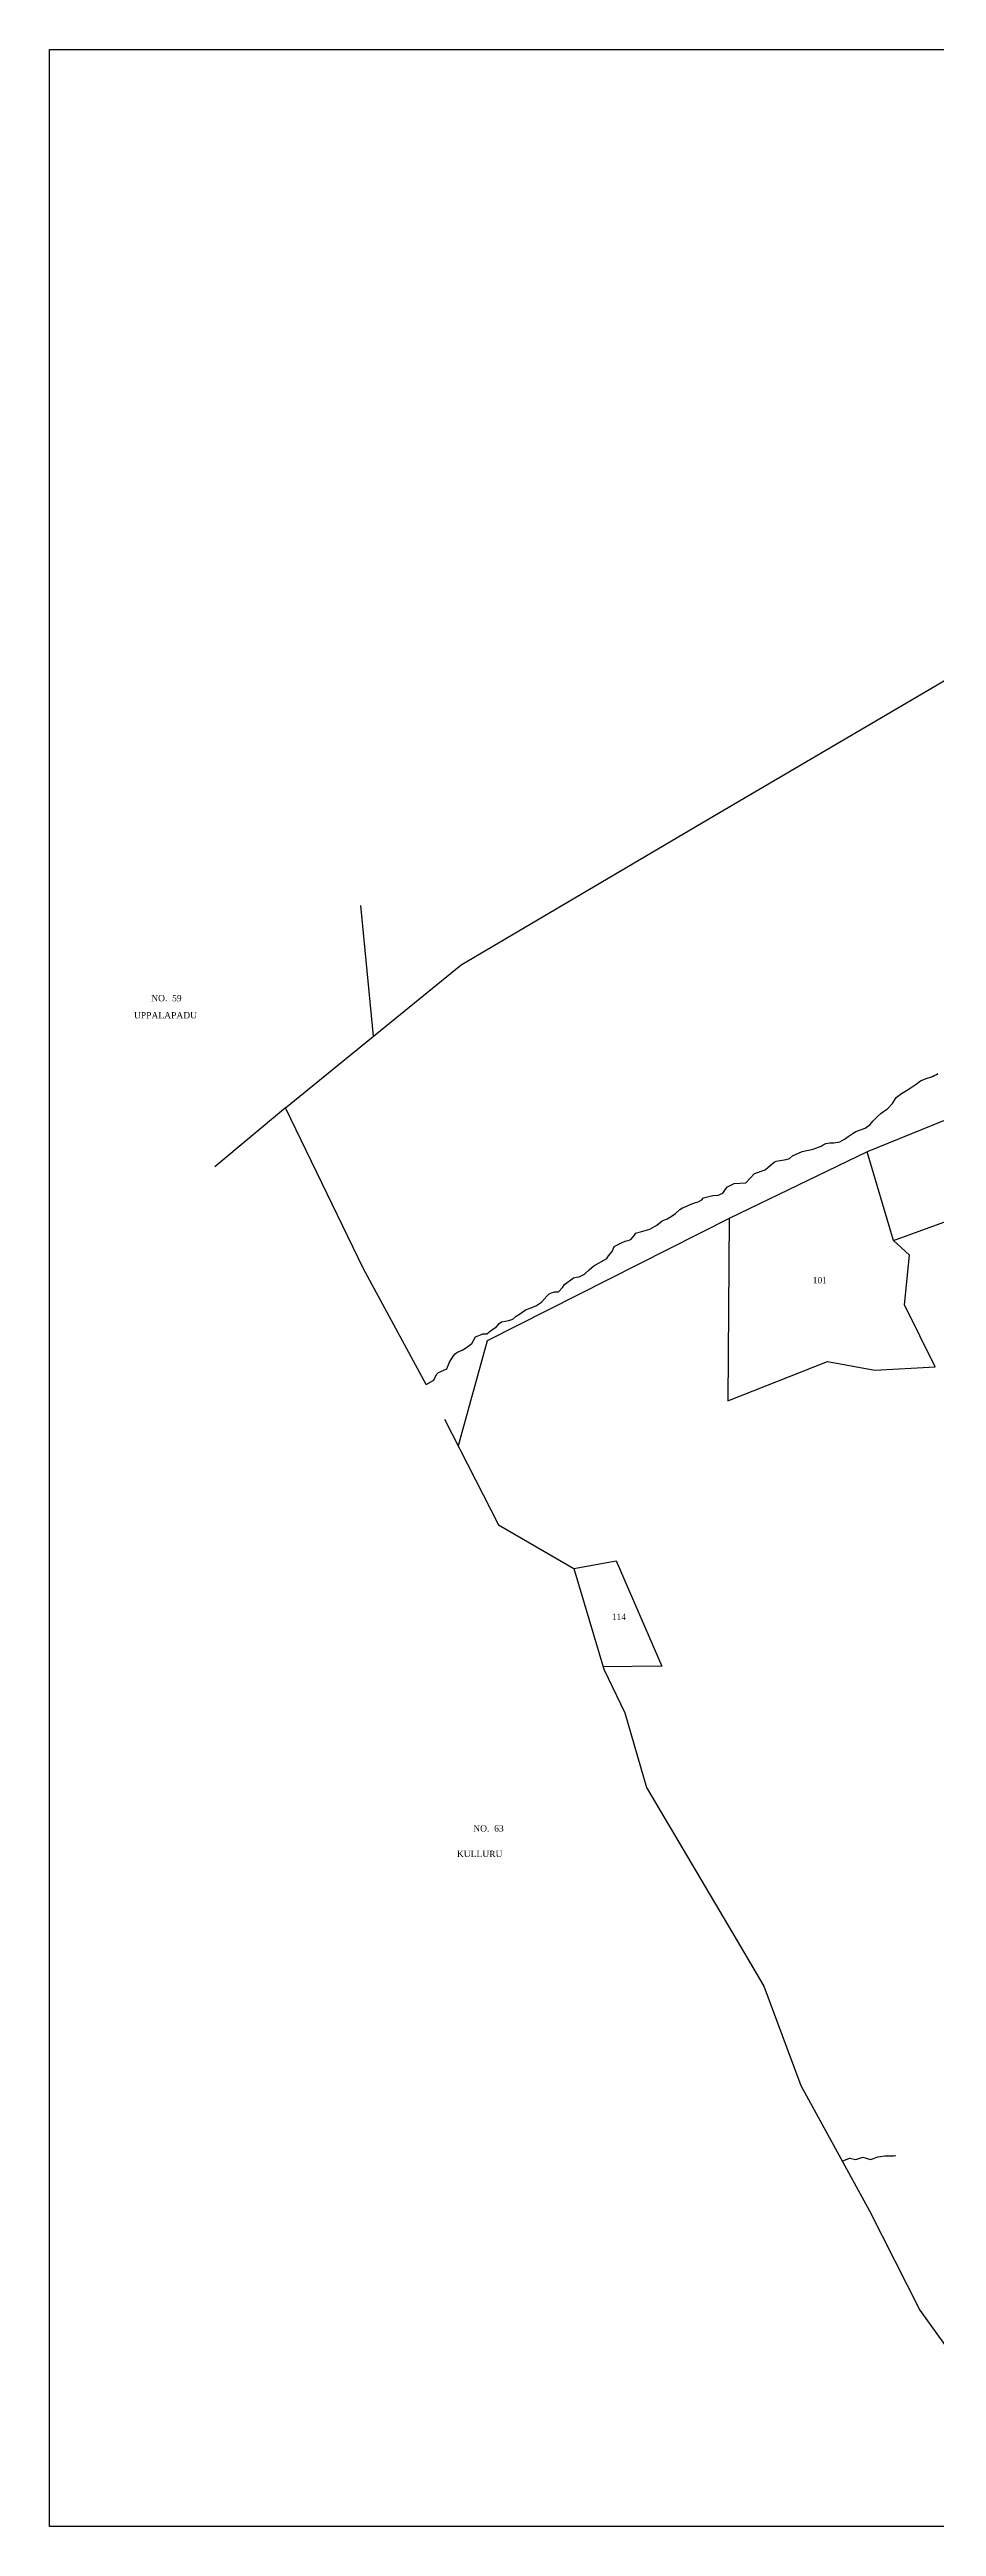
# Model space of a CAD drawing. Header units: millimetres. Extents: x 203 to 1194, y 9 to 989.
# Drawn here: x 203 to 555, y 9 to 989 of the extents above; entities that cross this region are included whole.
import ezdxf

# ---------------------------------------------------------------- set-up
doc = ezdxf.new("R2010")
doc.units = ezdxf.units.MM
doc.header["$MEASUREMENT"] = 0
doc.linetypes.add('BORDER', pattern=[1.75, 0.5, -0.25, 0.5, -0.25, 0, -0.25])
for name, color, linetype in [('NALA', 4, 'Continuous'), ('SURVEY_BND', 7, 'Continuous'), ('SURVEY_NO', 7, 'Continuous'), ('TEXT', 7, 'Continuous'), ('WATER_BODY', 4, 'Continuous')]:
    doc.layers.add(name, color=color, linetype=linetype)
doc.layers.add('VILL_BOUNDARY', color=6, linetype='BORDER', lineweight=30)
doc.styles.get("Standard").update_dxf_attribs({"font": 'TIMES.TTF', "height": 2})

msp = doc.modelspace()

# ---------------------------------------------------------------- linework, layer by layer
at = {"linetype": 'ByBlock', "lineweight": 30}
msp.add_lwpolyline([(1193.88, 8.59), (203.14, 8.59), (203.14, 989.47), (1193.88, 989.47)], close=True, dxfattribs=at)
at = {"layer": 'NALA', "linetype": 'ByBlock'}
for points in [[(352.4, 460.88), (355.37, 462.57), (356.42, 464.82), (357.27, 465.57), (360.52, 467.07), (361.62, 469.66), (363.17, 472.16), (363.92, 473.06), (364.82, 473.61), (366.62, 474.45), (368.32, 475.5), (370.41, 477.1), (371.92, 479.76), (373.92, 480.46), (374.82, 480.91), (376.32, 480.91), (378.31, 482.51), (380.21, 483.66), (381.21, 485), (382.16, 485.7), (385.16, 486.2), (386.71, 486.75), (388.01, 487.85), (389.77, 488.93), (391.67, 490.38), (393.97, 491.12), (396.07, 492.12), (397.97, 493.37), (399.12, 494.62), (400.27, 495.97), (401.02, 496.67), (401.97, 497.16), (403.17, 497.56), (404.02, 497.56), (404.82, 497.56), (406.46, 499.41), (407.16, 500.41), (410.73, 503.02), (411.87, 503.37), (412.92, 503.52), (414.07, 503.97), (415.12, 504.52), (417.07, 506.37), (418.72, 507.87), (423.93, 510.68), (424.58, 511.73), (425.98, 513.48), (426.88, 515.53), (429.43, 516.82), (431.18, 517.62), (432.78, 518.02), (433.53, 518.42), (434.82, 519.97), (435.47, 520.77), (440.94, 522.35), (443.69, 523.94), (445.79, 525.59), (447.84, 526.39), (449.44, 527.34), (451.09, 528.59), (452.84, 530.08), (453.89, 530.83), (455.59, 531.38), (456.94, 532.13), (459.03, 532.83), (460.08, 533.18), (461.53, 533.93), (462.18, 534.73), (465.89, 535.64), (467.99, 535.74), (469.89, 536.64), (470.94, 538.14), (471.74, 539.04), (474.32, 540.4), (478.95, 540.64), (482.48, 544.38), (486.69, 545.87), (488.72, 547.62), (490.16, 548.81), (491.04, 549.29), (494.92, 549.92), (496.25, 550.34), (497.44, 551.36), (501.24, 553.09), (505.68, 553.96), (508.8, 555.19), (509.6, 555.78), (510.69, 556.23), (512.27, 556.51), (513.88, 556.51), (516.23, 556.95), (518.12, 558), (519.46, 559.08), (521.45, 560.38), (522.61, 561.04), (526.29, 562.32), (528.22, 563.72), (529.31, 565.04), (531.02, 566.76), (532.6, 568.3), (533.54, 568.93), (535.05, 570.01), (537.09, 572.12), (538.52, 574.42), (540.68, 576.04), (542, 576.87), (543.67, 577.9), (546.43, 579.73), (548.24, 581.12), (549.76, 581.71), (550.87, 582.15), (552.12, 582.47), (552.95, 582.84), (553.62, 583.21), (554.47, 583.58), (555.09, 584.02)], [(517.2, 153.2), (520.03, 154.48), (522.5, 153.85), (525.37, 154.83), (528.43, 153.93), (531.37, 154.99), (534.04, 155.34), (537.65, 155.38), (538.44, 155.53)]]:
    msp.add_lwpolyline(points, dxfattribs=at)
at = {"layer": 'SURVEY_BND', "linetype": 'ByBlock'}
for points in [[(537.47, 517.86), (564.63, 527.7), (595.94, 527.7), (587.31, 558.58), (557.23, 565.19)], [(472.4, 526.59), (471.83, 454.34), (511.38, 469.91), (530.15, 466.51), (554.04, 467.84), (541.88, 492.37), (543.84, 511.98), (537.47, 517.86), (527.11, 552.92)], [(410.78, 387.91), (427.61, 390.96), (445.7, 349.23), (422.39, 349.04)]]:
    msp.add_lwpolyline(points, dxfattribs=at)
at = {"layer": 'VILL_BOUNDARY', "linetype": 'ByBlock'}
for points in [[(557.23, 565.19), (527.11, 552.92), (472.4, 526.59), (376.53, 478.09), (364.98, 436.51)], [(359.56, 447.06), (381.06, 405.21), (410.78, 387.91), (422.68, 348.09), (431.05, 330.85), (439.57, 301.2), (475.51, 240.46), (486.16, 222.5), (500.8, 183.16), (527.91, 133.62), (547.93, 94.31), (572.5, 60.07)]]:
    msp.add_lwpolyline(points, dxfattribs=at)
at = {"layer": 'WATER_BODY', "linetype": 'ByBlock'}
msp.add_lwpolyline([(352.4, 460.88), (327.58, 506.64), (296.58, 570.41), (366.24, 627.02), (464.26, 684.85), (579.05, 752.15), (638.53, 773.89), (734.07, 823.42), (841.88, 894.12), (874.21, 918.09), (923.15, 842.63), (965.82, 776.88)], dxfattribs=at)
at = {"layer": 'WATER_BODY'}
for points in [[(326.37, 650.57), (331.41, 598.72)], [(296.58, 570.41), (268.66, 547.06)]]:
    msp.add_lwpolyline(points, dxfattribs=at)

# ---------------------------------------------------------------- texts
at = {"layer": 'SURVEY_NO', "linetype": 'ByBlock'}
for s, p in [('101', (505.47, 500.87)), ('114', (425.89, 367.56))]:
    msp.add_text(s, height=2.5, dxfattribs=at).set_placement(p)
at = {"layer": 'TEXT', "linetype": 'ByBlock'}
for s, p in [('UPPALAPADU', (236.59, 605.8)), ('NO.  59', (243.41, 612.59)), ('NO.  63', (370.99, 283.78)), ('KULLURU', (364.52, 273.68))]:
    msp.add_text(s, height=2.5, dxfattribs=at).set_placement(p)

doc.saveas('drawing.dxf')
